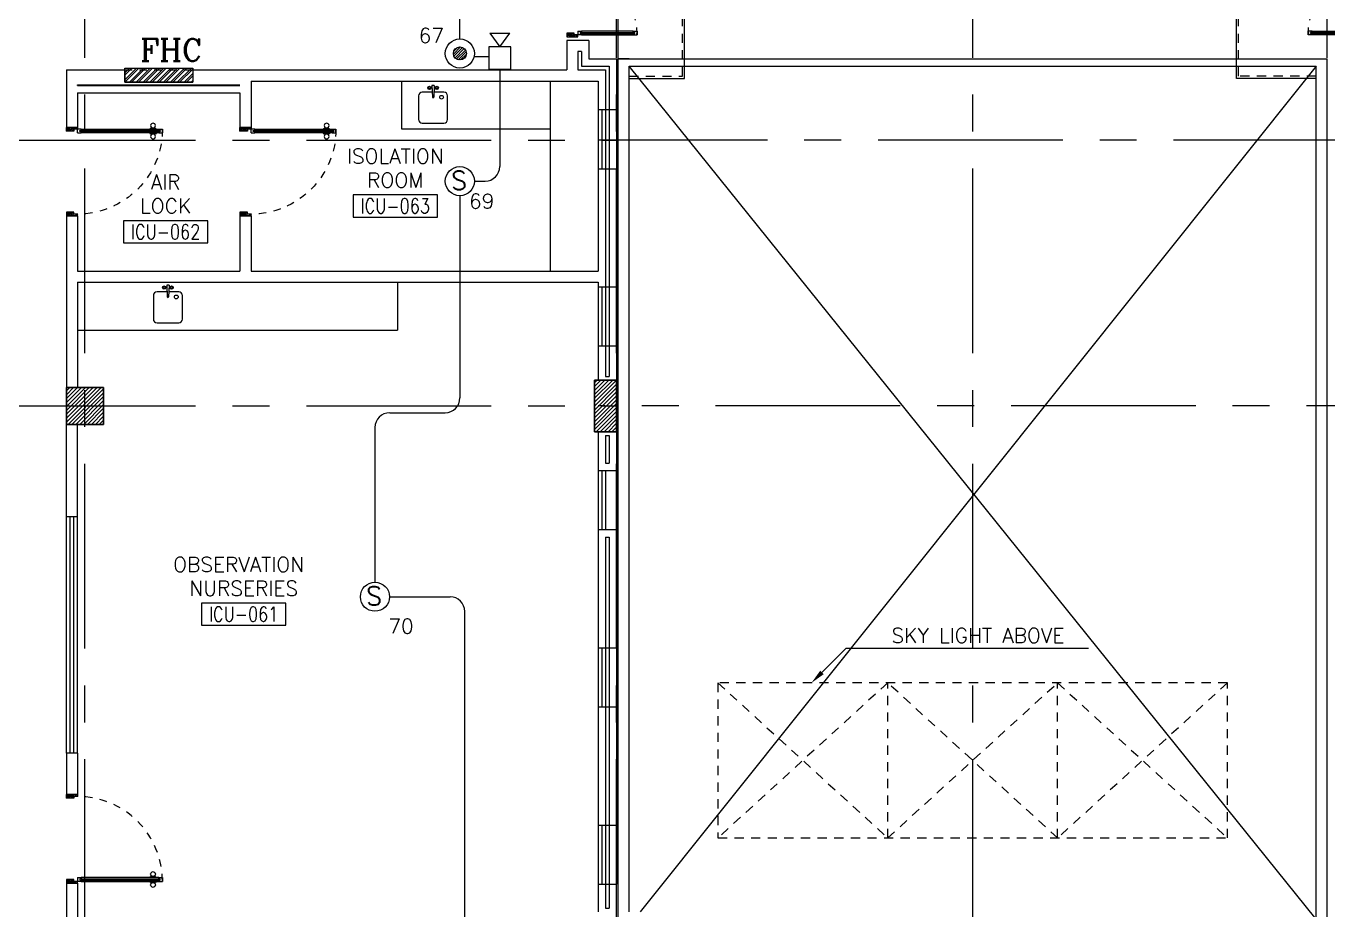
# Model space of a CAD drawing. Extents: x 0 to 93.9, y -1.5 to 78.
# Drawn here: x 33.35 to 50.97, y 42.99 to 54.96 of the extents above; entities that cross this region are included whole.
import ezdxf
from ezdxf.enums import TextEntityAlignment as Align

# ---------------------------------------------------------------- set-up
doc = ezdxf.new("R2010")
doc.units = 0
doc.header["$MEASUREMENT"] = 0
for name, pattern in [('CENTERX2', [4, 2.5, -0.5, 0.5, -0.5]), ('HIDDEN', [0.375, 0.25, -0.125]), ('HIDDEN2', [0.1875, 0.125, -0.0625])]:
    doc.linetypes.add(name, pattern=pattern)
doc.layers.get('0').update_dxf_attribs({"color": 11, "linetype": 'CONTINUOUS'})
for name, color, linetype in [('AXES', 11, 'CENTERX2'), ('COL', 11, 'CONTINUOUS'), ('DOOR', 11, 'CONTINUOUS'), ('E-FIRE', 4, 'CONTINUOUS'), ('E-WIRE', 4, 'CONTINUOUS'), ('FHC', 11, 'CONTINUOUS'), ('HAT', 11, 'CONTINUOUS'), ('HIDDEN', 11, 'HIDDEN2'), ('INSUL', 11, 'CONTINUOUS'), ('NON-MEDICAL', 11, 'CONTINUOUS'), ('RM-BOX', 11, 'CONTINUOUS'), ('RM-IND', 11, 'CONTINUOUS'), ('RM-NAME', 11, 'CONTINUOUS'), ('RM-NO', 11, 'CONTINUOUS'), ('ROOF', 11, 'CONTINUOUS'), ('SHAFT', 11, 'CONTINUOUS'), ('STR', 11, 'CONTINUOUS'), ('WALL', 11, 'CONTINUOUS'), ('WIN', 11, 'CONTINUOUS')]:
    doc.layers.add(name, color=color, linetype=linetype)
doc.styles.add('ROMANC', font='romanc', dxfattribs={"height": 0.1})
doc.styles.add('ROMANS', font='ROMANS.shx', dxfattribs={"width": 0.6})

# ---------------------------------------------------------------- blocks, each defined once
blk = doc.blocks.new('*X16')
at = {"color": 0}
for p, q in [((84179, 162721), (84648, 163190)), ((84179, 162774), (84595, 163190)), ((84179, 162827), (84542, 163190)), ((84179, 162880), (84489, 163190)), ((84179, 162933), (84436, 163190)), ((84179, 162986), (84383, 163190)), ((84179, 163039), (84330, 163190)), ((84179, 163092), (84277, 163190)), ((84179, 163145), (84224, 163190)), ((84201, 162690), (84679, 163168)), ((84254, 162690), (84679, 163115)), ((84307, 162690), (84679, 163062)), ((84360, 162690), (84679, 163009)), ((84413, 162690), (84679, 162956)), ((84466, 162690), (84679, 162903)), ((84519, 162690), (84679, 162850)), ((84572, 162690), (84679, 162797)), ((84625, 162690), (84679, 162744))]:
    blk.add_line(p, q, dxfattribs=at)
blk = doc.blocks.new('COL50')
at = {"layer": 'COL'}
blk.add_lwpolyline([(-250, 250), (-250, -250), (250, -250), (250, 250)], close=True, dxfattribs=at)
blk = doc.blocks.new('RM1')
at = {"layer": 'RM-BOX'}
blk.add_lwpolyline([(570, -200), (-570, -200), (-570, -500), (570, -500)], close=True, dxfattribs=at)
at = {"layer": 'RM-NAME', "style": 'ROMANS'}
for tag, p in [('ROOMNAME1', (0, 324)), ('ROOMNAME2', (0, 0))]:
    blk.add_attdef(tag, text='', height=200, dxfattribs=at).set_placement(p, align=Align.MIDDLE)
at = {"layer": 'RM-NO', "style": 'ROMANS', "width": 0.8}
blk.add_attdef('ROOMNO', text='', height=200, dxfattribs=at).set_placement((0, -350), align=Align.MIDDLE)
blk = doc.blocks.new('C11')
at = {"layer": 'HAT'}
h = blk.add_hatch(dxfattribs=at)
h.set_pattern_fill('ANSI31', color=256, scale=300, style=0)
h.set_pattern_definition([(45, (-248556.182, -75061.005), (-26.5165043, 26.5165043), [])])
h.paths.add_polyline_path([(300, 700), (0, 700), (0, 350), (300, 350)])
h.paths.add_polyline_path([(300, 350), (0, 350), (0, 0), (300, 0)])
at = {"layer": 'COL'}
blk.add_lwpolyline([(300, 700), (300, 0), (0, 0), (0, 700)], close=True, dxfattribs=at)
blk = doc.blocks.new('A$C1DFA4FE8')
at = {"layer": 'DOOR', "color": 0, "linetype": 'ByBlock'}
for p, q in [((0, 1631), (0, 1581)), ((0, 1581), (0, 1631)), ((50, 1631), (0, 1631)), ((30, 1614), (30, 1598)), ((50, 1614), (30, 1614)), ((50, 1598), (30, 1598)), ((50, 1631), (50, 1614)), ((50, 1598), (50, 1581)), ((750, 1614), (750, 1631)), ((750, 1631), (800, 1631)), ((770, 1614), (750, 1614)), ((750, 1581), (750, 1598)), ((750, 1598), (770, 1598)), ((770, 1598), (770, 1614)), ((950, 1656), (800, 1656)), ((800, 1656), (800, 1631)), ((800, 1581), (800, 1631)), ((800, 1631), (850, 1631)), ((850, 1631), (850, 1606)), ((850, 1606), (950, 1606)), ((950, 1606), (950, 1656)), ((50, 1581), (0, 1581)), ((800, 1581), (750, 1581)), ((0, 81), (0, 131)), ((0, 131), (0, 81)), ((50, 131), (0, 131)), ((50, 81), (0, 81)), ((30, 98), (30, 114)), ((50, 114), (30, 114)), ((50, 98), (30, 98)), ((50, 114), (50, 131)), ((50, 81), (50, 98)), ((83, 131), (83, 138)), ((173, 138), (83, 138)), ((83, 81), (83, 74)), ((173, 74), (83, 74)), ((95, 138), (95, 147)), ((95, 147), (160, 147)), ((95, 138), (160, 138)), ((95, 74), (95, 65)), ((95, 74), (160, 74)), ((95, 65), (160, 65)), ((160, 138), (160, 147)), ((160, 74), (160, 65)), ((173, 131), (173, 138)), ((173, 81), (173, 74)), ((750, 131), (750, 114)), ((800, 131), (750, 131)), ((750, 114), (770, 114)), ((750, 98), (750, 81)), ((770, 98), (750, 98)), ((750, 81), (800, 81)), ((770, 114), (770, 98)), ((800, 131), (800, 81)), ((800, 56), (800, 81)), ((800, 81), (850, 81)), ((950, 56), (800, 56)), ((850, 106), (950, 106)), ((850, 81), (850, 106)), ((950, 106), (950, 56))]:
    blk.add_line(p, q, dxfattribs=at)
at = {"layer": 'DOOR', "linetype": 'ByBlock'}
for p, q in [((750, 1631), (50, 1631)), ((750, 1614), (50, 1614)), ((750, 1598), (50, 1598)), ((50, 1581), (750, 1581)), ((50, 131), (750, 131)), ((750, 114), (50, 114)), ((750, 98), (50, 98)), ((750, 81), (50, 81))]:
    blk.add_line(p, q, dxfattribs=at)
at = {"layer": 'DOOR', "color": 9, "linetype": 'ByBlock'}
for p, q in [((950, 1606), (837, 1656)), ((950, 1606), (850, 1619)), ((950, 1606), (910, 1656)), ((950, 106), (837, 56)), ((950, 106), (850, 93)), ((950, 106), (910, 56))]:
    blk.add_line(p, q, dxfattribs=at)
at = {"layer": 'DOOR', "color": 0, "linetype": 'ByBlock'}
for centre in [(128, 179), (128, 32)]:
    blk.add_circle(centre, 32.4, dxfattribs=at)
at = {"layer": 'DOOR', "linetype": 'HIDDEN', "ltscale": 0.5}
for centre, start, end in [((752, 1606), 178.0938, 273.7249), ((752, 106), 86.2751, 181.9062)]:
    blk.add_arc(centre, 752, start, end, dxfattribs=at)
at = {"layer": 'DOOR', "color": 9, "linetype": 'ByBlock'}
for centre, radius, start, end in [((950, 1606), 154, 161.1053, 166.2858), ((950, 1606), 134, 158.1598, 169.28), ((950, 1606), 114, 154.0838, 167.3774), ((950, 1606), 94.4, 148.0182, 180), ((950, 1606), 74.4, 137.7764, 180), ((950, 1606), 54.4, 113.2074, 180), ((950, 1606), 34.4, 90, 180), ((950, 1606), 14.4, 90, 180), ((950, 106), 154, 193.7142, 198.8947), ((950, 106), 134, 190.72, 201.8402), ((950, 106), 114, 192.6226, 205.9162), ((950, 106), 94.4, 180, 211.9818), ((950, 106), 74.4, 180, 222.2236), ((950, 106), 54.4, 180, 246.7926), ((950, 106), 34.4, 180, 270), ((950, 106), 14.4, 180, 270)]:
    blk.add_arc(centre, radius, start, end, dxfattribs=at)
blk = doc.blocks.new('DOOR100')
at = {"layer": 'DOOR', "color": 0, "linetype": 'ByBlock'}
for p, q in [((-25, 1300), (-75, 1300)), ((-75, 1300), (-25, 1300)), ((-75, 1250), (-75, 1300)), ((-58, 1250), (-75, 1250)), ((-42, 1270), (-58, 1270)), ((-58, 1250), (-58, 1270)), ((-42, 1250), (-42, 1270)), ((-25, 1250), (-42, 1250)), ((-25, 1250), (-25, 1300)), ((-82, 1205), (-91, 1205)), ((-91, 1205), (-91, 1140)), ((-82, 1140), (-91, 1140)), ((-75, 1218), (-82, 1218)), ((-82, 1128), (-82, 1218)), ((-82, 1205), (-82, 1140)), ((-75, 1128), (-82, 1128)), ((-25, 1218), (-18, 1218)), ((-25, 1128), (-18, 1128)), ((-18, 1128), (-18, 1218)), ((-18, 1205), (-9, 1205)), ((-18, 1205), (-18, 1140)), ((-18, 1140), (-9, 1140)), ((-9, 1205), (-9, 1140)), ((-75, 200), (-58, 200)), ((-75, 150), (-75, 200)), ((-58, 200), (-58, 180)), ((-58, 180), (-42, 180)), ((-42, 200), (-25, 200)), ((-42, 180), (-42, 200)), ((-25, 200), (-25, 150)), ((-1200, 0), (-1200, 150)), ((-1200, 150), (-1175, 150)), ((-1200, 150), (-1200, 0)), ((-1150, 0), (-1200, 0)), ((-1175, 150), (-1175, 100)), ((-1175, 100), (-1150, 100)), ((-1150, 100), (-1150, 0)), ((-75, 150), (-25, 150)), ((-50, 100), (-50, 0)), ((-25, 100), (-50, 100)), ((-50, 0), (0, 0)), ((0, 150), (-25, 150)), ((-25, 150), (-25, 100)), ((0, 150), (0, 0))]:
    blk.add_line(p, q, dxfattribs=at)
at = {"layer": 'DOOR', "linetype": 'ByBlock'}
for p, q in [((-75, 1250), (-75, 200)), ((-58, 200), (-58, 1250)), ((-42, 200), (-42, 1250)), ((-25, 200), (-25, 1250)), ((0, 0), (0, 150))]:
    blk.add_line(p, q, dxfattribs=at)
at = {"layer": 'DOOR', "color": 9, "linetype": 'ByBlock'}
for p, q in [((-1150, 0), (-1200, 114)), ((-1150, 0), (-1200, 40)), ((-1150, 0), (-1163, 100)), ((-50, 0), (0, 114)), ((-50, 0), (-37, 100)), ((-50, 0), (0, 40))]:
    blk.add_line(p, q, dxfattribs=at)
at = {"layer": 'DOOR', "color": 0, "linetype": 'ByBlock'}
for centre in [(-124, 1173), (24, 1173)]:
    blk.add_circle(centre, 32.4, dxfattribs=at)
at = {"layer": 'DOOR', "linetype": 'HIDDEN', "ltscale": 0.5}
blk.add_arc((-25, 150), 1150, 90, 180.0001, dxfattribs=at)
at = {"layer": 'DOOR', "color": 9, "linetype": 'ByBlock'}
for centre, radius, start, end in [((-1150, 0), 154, 103.7142, 108.8947), ((-1150, 0), 134, 100.72, 111.8402), ((-1150, 0), 94.4, 90, 121.9818), ((-1150, 0), 74.4, 90, 132.2236), ((-1150, 0), 54.4, 90, 156.7926), ((-1150, 0), 34.4, 90, 180), ((-1150, 0), 14.4, 90, 180), ((-50, 0), 94.4, 58.0182, 90), ((-50, 0), 74.4, 47.7764, 90), ((-50, 0), 54.4, 23.2074, 90), ((-50, 0), 34.4, 0, 90), ((-50, 0), 14.4, 0, 90), ((-50, 0), 134, 68.1598, 79.28), ((-50, 0), 114, 64.0838, 77.3774), ((-50, 0), 154, 71.1053, 76.2858)]:
    blk.add_arc(centre, radius, start, end, dxfattribs=at)
blk = doc.blocks.new('ES')
at = {"layer": 'E-FIRE'}
blk.add_line((-135, 485), (134, 485), dxfattribs=at)
for points in [[(-135, 485), (0, 300)], [(0, 300), (0, 300), (134, 485)]]:
    blk.add_lwpolyline(points, dxfattribs=at)
blk.add_lwpolyline([(-150, 0), (150, 0), (150, 300), (-150, 300)], close=True, dxfattribs=at)
blk = doc.blocks.new('MCP')
at = {"color": 1}
for p, q in [((-88, -9), (9, 88)), ((-82, 33), (-33, 82)), ((-80, -36), (36, 80)), ((-66, -58), (58, 66)), ((-47, -74), (74, 47)), ((-23, -85), (85, 23)), ((10, -88), (88, -10))]:
    blk.add_line(p, q, dxfattribs=at)
at = {"layer": 'E-FIRE'}
blk.add_circle((0, 0), 197, dxfattribs=at)
at = {"layer": 'E-FIRE', "color": 4}
blk.add_circle((0, 0), 88.1, dxfattribs=at)
blk = doc.blocks.new('S')
at = {"layer": 'E-FIRE'}
blk.add_circle((0, 0), 197, dxfattribs=at)
at = {"layer": 'E-FIRE', "color": 3, "style": 'ROMANS'}
blk.add_text('S', height=250, dxfattribs=at).set_placement((-119, -115))

msp = doc.modelspace()

# ---------------------------------------------------------------- hatches: boundary and pattern name
at = {"layer": 'FHC', "linetype": 'ByBlock', "ltscale": 0.3}
h = msp.add_hatch(dxfattribs=at)
h.set_pattern_fill('ANSI32', color=11, scale=0.175, style=0)
h.set_pattern_definition([(45, (-197.51383, 23.153995), (-0.046403883, 0.046403883), []), (45, (-197.482894, 23.153995), (-0.046403883, 0.046403883), [])])
h.paths.add_polyline_path([(35.6024, 54.205), (35.6024, 54.395), (34.6824, 54.395), (34.6824, 54.205)])
h.paths.add_polyline_path([(34.4697, 53.7839), (34.4697, 54.2047), (34.7322, 54.2047), (34.7322, 53.7839)], flags=9)

# ---------------------------------------------------------------- linework, layer by layer
at = {"layer": 'AXES'}
for p, q in [((46.1624, -1.4643), (46.1624, 77.3484)), ((41.3424, -1.4643), (41.3424, 76.9984)), ((41.3624, -1.4643), (41.3624, 76.9984)), ((50.9624, -1.4643), (50.9624, 76.9984)), ((34.1424, -1.4643), (34.1424, 59.12)), ((25.1424, 53.42), (41.359, 53.42)), ((83.3824, 53.42), (41.0924, 53.42)), ((25.1424, 49.82), (41.3624, 49.82)), ((93.1824, 49.82), (41.0924, 49.82))]:
    msp.add_line(p, q, dxfattribs=at)
at = {"layer": 'E-WIRE', "color": 4, "linetype": 'ByBlock', "ltscale": 0.3}
for p, q in [((39.2196, 54.79), (39.2196, 55.3709)), ((38.2697, 49.7285), (39.0196, 49.7285))]:
    msp.add_line(p, q, dxfattribs=at)
at = {"layer": 'E-WIRE', "color": 4}
msp.add_line((39.4121, 54.5509), (39.6102, 54.5509), dxfattribs=at)
at = {"layer": 'E-WIRE', "linetype": 'ByBlock', "ltscale": 0.3}
for p, q in [((39.7602, 54.3825), (39.7602, 53.0636)), ((39.4167, 52.8636), (39.5602, 52.8636)), ((39.2196, 52.6665), (39.2196, 49.9285))]:
    msp.add_line(p, q, dxfattribs=at)
at = {"layer": 'E-WIRE', "color": 4, "linetype": 'ByBlock'}
for p, q in [((38.0697, 49.5285), (38.0697, 47.4335)), ((38.2668, 47.2364), (39.0865, 47.2364)), ((39.2865, 41.3427), (39.2865, 47.0364))]:
    msp.add_line(p, q, dxfattribs=at)
at = {"layer": 'E-WIRE', "linetype": 'ByBlock', "ltscale": 0.3}
for centre in [(39.5602, 53.0636), (39.0196, 49.9285)]:
    msp.add_arc(centre, 0.2, 270, 0, dxfattribs=at)
at = {"layer": 'E-WIRE', "color": 4, "linetype": 'ByBlock', "ltscale": 0.3}
msp.add_arc((38.2697, 49.5285), 0.2, 90, 180, dxfattribs=at)
at = {"layer": 'E-WIRE', "color": 4, "linetype": 'ByBlock'}
msp.add_arc((39.0865, 47.0364), 0.2, 0, 90, dxfattribs=at)
at = {"layer": 'FHC', "color": 250, "linetype": 'HIDDEN', "ltscale": 0.25}
msp.add_line((34.6824, 54.37), (35.6024, 54.37), dxfattribs=at)
at = {"layer": 'FHC', "linetype": 'ByBlock', "ltscale": 0.3}
msp.add_lwpolyline([(34.6824, 54.395), (35.6024, 54.395), (35.6024, 54.205), (34.6824, 54.205)], close=True, dxfattribs=at)
at = {"layer": 'HIDDEN'}
for p, q in [((49.6124, 46.07), (42.7124, 46.07)), ((42.7124, 46.07), (42.7124, 43.97)), ((45.0124, 46.07), (42.7124, 43.97)), ((42.7124, 46.07), (45.0124, 43.97)), ((47.3124, 43.97), (45.0124, 46.07)), ((45.0124, 43.97), (47.3124, 46.07)), ((45.0124, 43.97), (45.0124, 46.07)), ((45.0124, 43.97), (45.0124, 46.07)), ((49.6124, 46.07), (47.3124, 43.97)), ((47.3124, 46.07), (49.6124, 43.97)), ((47.3124, 43.97), (47.3124, 46.07)), ((47.3124, 43.97), (47.3124, 46.07)), ((49.6124, 43.97), (49.6124, 46.07)), ((42.7124, 43.97), (49.6124, 43.97))]:
    msp.add_line(p, q, dxfattribs=at)
at = {"layer": 'INSUL'}
for p, q in [((40.8174, 54.62), (40.8174, 54.37)), ((40.8674, 54.62), (40.8174, 54.62)), ((40.8674, 54.62), (40.8674, 54.42)), ((40.8174, 54.37), (41.1924, 54.37)), ((40.8674, 54.42), (41.2424, 54.42)), ((41.1924, 54.37), (41.1924, 50.22)), ((41.2424, 54.42), (41.2424, 50.22)), ((41.1924, 50.22), (41.2424, 50.22)), ((41.1924, 49.42), (41.2424, 49.42)), ((41.1924, 49.42), (41.1924, 49.045)), ((41.2424, 49.42), (41.2424, 49.045)), ((41.1924, 49.045), (41.2424, 49.045)), ((41.1924, 48.045), (41.2424, 48.045)), ((41.1924, 48.045), (41.1924, 43.02)), ((41.2424, 48.045), (41.2424, 43.02)), ((41.1924, 43.02), (41.2424, 43.02))]:
    msp.add_line(p, q, dxfattribs=at)
at = {"layer": 'NON-MEDICAL'}
for p, q in [((38.4286, 54.2219), (38.4286, 53.5719)), ((38.8412, 54.1577), (38.8473, 54.0024)), ((38.8733, 54.1577), (38.8412, 54.1577)), ((38.8733, 54.1577), (38.8673, 54.0024)), ((40.4424, 54.2219), (40.4424, 51.6469)), ((40.4424, 54.2219), (40.4424, 53.5719)), ((38.6609, 54.0196), (38.6609, 53.6985)), ((38.8473, 54.0695), (38.7108, 54.0695)), ((39.0037, 54.0695), (38.8673, 54.0695)), ((39.0536, 53.6985), (39.0536, 54.0196)), ((38.7108, 53.6486), (39.0037, 53.6486)), ((38.4286, 53.5719), (40.4424, 53.5719)), ((38.3771, 51.4969), (38.3771, 50.8469)), ((35.0697, 51.3158), (35.0697, 50.9947)), ((35.2561, 51.3657), (35.1196, 51.3657)), ((35.25, 51.4539), (35.2561, 51.2986)), ((35.2821, 51.4539), (35.25, 51.4539)), ((35.2821, 51.4539), (35.276, 51.2986)), ((35.4125, 51.3657), (35.276, 51.3657)), ((35.4624, 50.9947), (35.4624, 51.3158)), ((35.1196, 50.9448), (35.4125, 50.9448)), ((34.0424, 50.8469), (38.3771, 50.8469))]:
    msp.add_line(p, q, dxfattribs=at)
for centre, radius in [((38.8075, 54.1266), 0.0217), ((38.8075, 54.1266), 0.014), ((38.907, 54.1266), 0.0217), ((38.907, 54.1266), 0.014), ((38.9717, 54), 0.0255), ((35.2163, 51.4228), 0.0217), ((35.2163, 51.4228), 0.014), ((35.3158, 51.4228), 0.0217), ((35.3158, 51.4228), 0.014), ((35.3805, 51.2962), 0.0255)]:
    msp.add_circle(centre, radius, dxfattribs=at)
for centre, radius, start, end in [((38.7108, 54.0196), 0.0499, 90, 180), ((38.8573, 54.0024), 0.00997, 180, 0), ((39.0037, 54.0196), 0.0499, 0, 90), ((38.7108, 53.6985), 0.0499, 180, 270), ((39.0037, 53.6985), 0.0499, 270, 0), ((35.1196, 51.3158), 0.0499, 90, 180), ((35.2661, 51.2986), 0.00997, 180, 0), ((35.4125, 51.3158), 0.0499, 0, 90), ((35.1196, 50.9947), 0.0499, 180, 270), ((35.4125, 50.9947), 0.0499, 270, 0)]:
    msp.add_arc(centre, radius, start, end, dxfattribs=at)
at = {"layer": 'RM-IND'}
for p, q in [((44.1214, 46.2111), (44.4499, 46.5379)), ((44.4499, 46.5379), (44.9628, 46.5379)), ((44.9628, 46.5379), (47.7295, 46.5379))]:
    msp.add_line(p, q, dxfattribs=at)
msp.add_solid([(44.1449, 46.1874), (44.0979, 46.2347), (43.9796, 46.07)], dxfattribs=at)
at = {"layer": 'ROOF'}
for p, q in [((41.3424, 54.52), (50.9624, 54.52)), ((41.3624, 42.87), (41.3624, 54.52)), ((41.5124, 54.52), (41.3624, 54.52)), ((50.9624, 42.87), (50.9624, 54.52)), ((41.5124, 42.97), (41.5124, 54.42)), ((41.5124, 54.42), (50.8124, 54.42)), ((50.8124, 42.87), (50.8124, 54.42))]:
    msp.add_line(p, q, dxfattribs=at)
at = {"layer": 'SHAFT'}
for p, q in [((50.8124, 42.87), (41.5124, 54.42)), ((50.8124, 54.42), (41.6624, 42.97))]:
    msp.add_line(p, q, dxfattribs=at)
at = {"layer": 'STR'}
for points in [[(41.5109, 54.2559), (42.2624, 54.2559), (42.2624, 56.8909), (41.5109, 56.8909)], [(50.8109, 54.2559), (49.7323, 54.2559), (49.7323, 56.8909), (50.8109, 56.8909)]]:
    msp.add_lwpolyline(points, dxfattribs=at)
at = {"layer": 'STR', "linetype": 'HIDDEN2'}
for points in [[(41.5109, 54.2859), (42.2324, 54.2859), (42.2324, 56.8609), (41.5109, 56.8609)], [(50.8109, 54.2859), (49.7623, 54.2859), (49.7623, 56.8609), (50.8109, 56.8609)]]:
    msp.add_lwpolyline(points, dxfattribs=at)
at = {"layer": 'WALL'}
for p, q in [((40.6674, 54.77), (40.6674, 54.37)), ((40.9674, 54.77), (40.6674, 54.77)), ((40.9674, 54.77), (40.9674, 54.52)), ((40.9674, 54.52), (41.3424, 54.52)), ((34.4703, 54.37), (34.6824, 54.37)), ((34.6824, 54.3654), (34.6824, 54.205)), ((35.6024, 54.3654), (35.6024, 54.205)), ((34.6824, 54.205), (35.6024, 54.205)), ((33.8924, 51.495), (33.8924, 50.07)), ((34.0424, 51.495), (34.0424, 50.07)), ((33.8924, 48.32), (33.8924, 49.57)), ((34.0424, 48.32), (34.0424, 49.57)), ((34.0424, 48.32), (33.8924, 48.32))]:
    msp.add_line(p, q, dxfattribs=at)
at = {"layer": 'WALL', "linetype": 'ByBlock'}
for p, q in [((41.3424, 54.52), (41.3424, 53.832)), ((33.8924, 54.37), (33.8924, 53.5925)), ((33.8924, 54.37), (34.6824, 54.37)), ((35.6024, 54.37), (40.6674, 54.37)), ((34.0424, 54.17), (36.2424, 54.17)), ((34.0424, 54.16), (34.0424, 54.17)), ((34.0424, 54.16), (36.2424, 54.16)), ((36.3924, 54.22), (36.3924, 53.5825)), ((36.3924, 54.22), (41.0924, 54.22)), ((41.0924, 54.22), (41.0924, 53.832)), ((34.0424, 54.06), (34.0424, 53.5925)), ((34.0424, 54.06), (36.2424, 54.06)), ((36.2424, 54.06), (36.2424, 53.5825)), ((41.0924, 53.832), (41.3424, 53.832)), ((34.0424, 53.5925), (33.8924, 53.5925)), ((36.2424, 53.5825), (36.3924, 53.5825)), ((41.0924, 53.032), (41.3424, 53.032)), ((41.0924, 53.032), (41.0924, 51.645)), ((41.3424, 53.032), (41.3424, 51.432)), ((33.8924, 52.3925), (33.8924, 51.495)), ((33.8924, 52.3925), (34.0424, 52.3925)), ((34.0424, 52.3925), (34.0424, 51.645)), ((36.2424, 52.3925), (36.3924, 52.3925)), ((36.2424, 52.3925), (36.2424, 51.645)), ((36.3924, 52.3925), (36.3924, 51.645)), ((34.0424, 51.645), (36.2424, 51.645)), ((34.0424, 51.495), (41.0924, 51.495)), ((36.3924, 51.645), (41.0924, 51.645)), ((41.0924, 51.495), (41.0924, 51.432)), ((41.0924, 51.432), (41.3424, 51.432)), ((41.0924, 50.632), (41.3424, 50.632)), ((41.0924, 50.632), (41.0924, 50.17)), ((41.3424, 50.632), (41.3424, 48.945)), ((33.8924, 50.07), (33.8924, 49.57)), ((34.0424, 50.07), (34.0424, 50.0696)), ((41.0924, 49.47), (41.0924, 48.945)), ((41.0924, 48.945), (41.3424, 48.945)), ((41.0924, 48.145), (41.0924, 46.545)), ((41.0924, 48.145), (41.3424, 48.145)), ((41.3424, 48.145), (41.3424, 46.545)), ((41.0924, 46.545), (41.3424, 46.545)), ((41.0924, 45.745), (41.3424, 45.745)), ((41.0924, 45.745), (41.0924, 44.145)), ((41.3424, 45.745), (41.3424, 44.145)), ((34.0424, 45.12), (33.8924, 45.12)), ((33.8924, 45.12), (33.8924, 44.5575)), ((34.0424, 45.12), (34.0424, 44.5575)), ((34.0424, 44.5575), (33.8924, 44.5575)), ((41.0924, 44.145), (41.3424, 44.145)), ((34.0424, 43.3575), (33.8924, 43.3575)), ((33.8924, 43.3575), (33.8924, 42.37)), ((34.0424, 43.3575), (34.0424, 42.87)), ((41.0924, 43.345), (41.3424, 43.345)), ((41.0924, 43.345), (41.0924, 42.97))]:
    msp.add_line(p, q, dxfattribs=at)
at = {"layer": 'WALL', "linetype": 'ByBlock', "ltscale": 0.3}
for points in [[(34.3924, 49.57), (33.8924, 49.57), (33.8924, 50.07), (34.3924, 50.07)], [(41.0424, 49.47), (41.3424, 49.47), (41.3424, 50.17), (41.0424, 50.17)]]:
    msp.add_lwpolyline(points, close=True, dxfattribs=at)
at = {"layer": 'WIN'}
for p, q in [((41.0924, 53.832), (41.0924, 53.032)), ((41.1424, 53.832), (41.1424, 53.032)), ((41.1924, 53.832), (41.1924, 53.032)), ((41.3424, 53.832), (41.3424, 53.032)), ((41.0924, 51.432), (41.0924, 50.632)), ((41.1424, 51.432), (41.1424, 50.632)), ((41.1924, 51.432), (41.1924, 50.632)), ((41.3424, 51.432), (41.3424, 50.632)), ((41.0924, 48.945), (41.0924, 48.145)), ((41.1424, 48.945), (41.1424, 48.145)), ((41.1924, 48.945), (41.1924, 48.145)), ((41.3424, 48.945), (41.3424, 48.145)), ((41.0924, 46.545), (41.0924, 45.745)), ((41.1424, 46.545), (41.1424, 45.745)), ((41.1924, 46.545), (41.1924, 45.745)), ((41.3424, 46.545), (41.3424, 45.745)), ((41.0924, 44.145), (41.0924, 43.345)), ((41.1424, 44.145), (41.1424, 43.345)), ((41.1924, 44.145), (41.1924, 43.345)), ((41.3424, 44.145), (41.3424, 43.345))]:
    msp.add_line(p, q, dxfattribs=at)
at = {"layer": 'WIN', "linetype": 'ByBlock'}
for p, q in [((33.8924, 45.12), (33.8924, 48.32)), ((33.9424, 45.12), (33.9424, 48.32)), ((33.9924, 45.12), (33.9924, 48.32)), ((34.0424, 45.12), (34.0424, 48.32))]:
    msp.add_line(p, q, dxfattribs=at)

# ---------------------------------------------------------------- block references
at = {"layer": 'COL', "xscale": 0.001, "yscale": 0.001, "zscale": 0.001}
msp.add_blockref('COL50', (34.1424, 49.82), dxfattribs=at)
at = {"layer": 'COL', "linetype": 'ByBlock', "xscale": 0.001, "yscale": 0.001, "zscale": 0.001}
msp.add_blockref('C11', (41.0424, 49.47), dxfattribs=at)
at = {"layer": 'DOOR', "color": 0, "linetype": 'ByBlock', "yscale": 0.001, "zscale": 0.001, "rotation": 180}
for p, xscale in [((41.618, 56.4759), 0.001), ((50.7067, 56.4759), -0.001)]:
    msp.add_blockref('A$C1DFA4FE8', p, dxfattribs=dict(at, xscale=xscale))
at = {"layer": 'DOOR', "yscale": 0.001, "zscale": 0.001, "rotation": 270}
for p, xscale in [((33.8924, 53.5925), -0.001), ((36.2424, 53.5925), -0.001), ((33.8924, 43.3575), 0.001)]:
    msp.add_blockref('DOOR100', p, dxfattribs=dict(at, xscale=xscale))
at = {"layer": 'E-FIRE', "color": 4, "xscale": 0.0009999999892897904, "yscale": 0.0009999999892897904, "zscale": 0.001}
for p in [(39.2196, 52.8636), (38.0697, 47.2364)]:
    msp.add_blockref('S', p, dxfattribs=at)
at = {"layer": 'E-WIRE', "color": 4, "xscale": 0.0009999999892897904, "yscale": 0.0009999999892897904, "zscale": 0.001}
for name, p in [('ES', (39.7602, 54.3825)), ('MCP', (39.2196, 54.5929))]:
    msp.add_blockref(name, p, dxfattribs=at)
at = {"layer": 'HAT', "xscale": 0.001, "yscale": 0.001, "zscale": 0.001}
msp.add_blockref('*X16', (-50.2869, -113.1197), dxfattribs=at)
at = {"layer": 'RM-NAME', "xscale": 0.001, "yscale": 0.001, "zscale": 0.001}
for p, values in [((38.3453, 52.8781), {'ROOMNO': 'ICU-063', 'ROOMNAME2': 'ROOM', 'ROOMNAME1': 'ISOLATION'}), ((35.2356, 52.5283), {'ROOMNO': 'ICU-062', 'ROOMNAME2': 'LOCK', 'ROOMNAME1': 'AIR'}), ((36.2927, 47.3501), {'ROOMNO': 'ICU-061', 'ROOMNAME2': 'NURSERIES', 'ROOMNAME1': ' OBSERVATION  '})]:
    msp.add_blockref('RM1', p, dxfattribs=at).add_auto_attribs(values)

# ---------------------------------------------------------------- texts
at = {"layer": 'E-FIRE', "color": 4, "style": 'ROMANS'}
for s, p in [('67', (38.6616, 54.7357)), ('69', (39.3428, 52.492)), ('70', (38.2508, 46.7367))]:
    msp.add_text(s, height=0.2, dxfattribs=at).set_placement(p)
at = {"layer": 'RM-NAME', "style": 'ROMANC'}
msp.add_text('FHC', height=0.3, dxfattribs=at).set_placement((34.892, 54.4897))
at = {"layer": 'RM-NAME', "style": 'ROMANS'}
msp.add_text('SKY LIGHT ABOVE', height=0.2, dxfattribs=at).set_placement((45.0628, 46.7129), align=Align.MIDDLE_LEFT)

doc.saveas('drawing.dxf')
